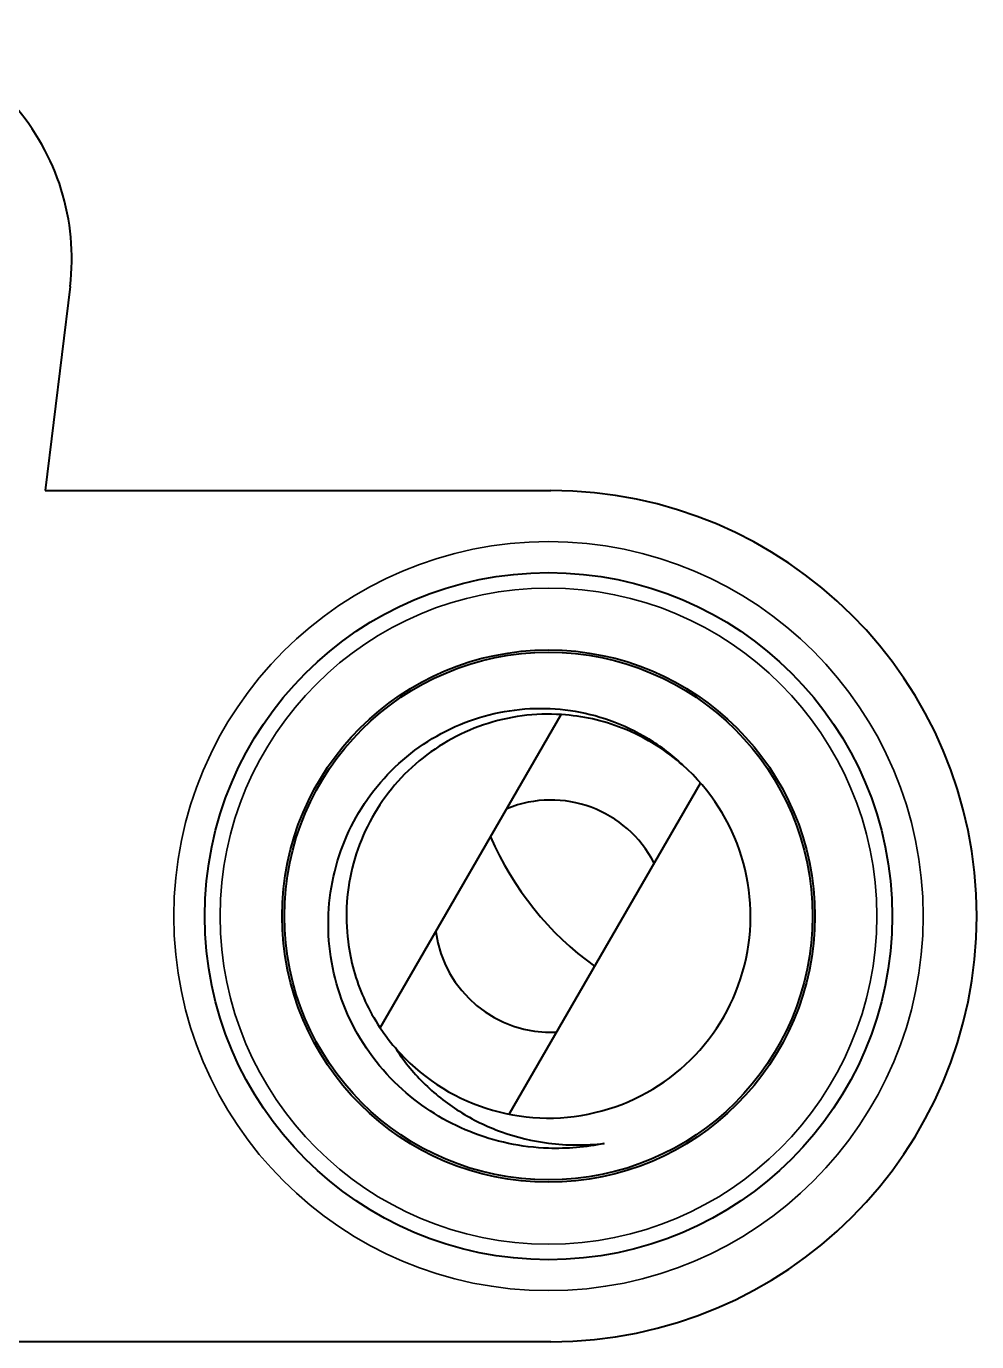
# Model space of a CAD drawing. Header units: millimetres. Extents: x 0 to 1682, y 0 to 1188.
# Drawn here: x 1346.12 to 1352.26, y 448.75 to 457.25 of the extents above; entities that cross this region are included whole.
import ezdxf

# ---------------------------------------------------------------- set-up
doc = ezdxf.new("R2010")
doc.units = ezdxf.units.MM
doc.header["$LTSCALE"] = 2
doc.layers.add('가시적인 것(ISO)', color=3, linetype='Continuous', lineweight=40)
doc.layers.add('가시적인 좁은 것(ISO)', color=3, linetype='Continuous', lineweight=35)

msp = doc.modelspace()

# ---------------------------------------------------------------- linework, layer by layer
at = {"layer": '가시적인 것(ISO)'}
for p, q in [((1346.4071, 455.5638), (1346.2465, 454.2451)), ((1346.2465, 454.2451), (1349.5117, 454.2451)), ((1348.4099, 450.7726), (1349.579, 452.7975)), ((1349.2427, 450.215), (1350.4783, 452.3551)), ((1349.5117, 448.7451), (1345.577, 448.7451))]:
    msp.add_line(p, q, dxfattribs=at)
for radius in [2.22, 1.72, 1.705]:
    msp.add_circle((1349.4967, 451.4951), radius, dxfattribs=at)
for centre, radius, start, end in [((1344.9181, 455.7451), 1.5, 353.05902, 90), ((1349.5117, 451.4951), 2.75, 270, 90), ((1349.4967, 451.4951), 1.305, 220.72223, 48.46127), ((1349.5117, 451.4951), 0.75, 27.13377, 112.24666), ((1350.9617, 452.7951), 2, 203.17567, 234.29747), ((1349.5117, 451.4951), 0.75, 187.75334, 272.86623)]:
    msp.add_arc(centre, radius, start, end, dxfattribs=at)
for points, knots in [([(1349.4967, 449.995), (1349.3222, 450.0008), (1349.1505, 450.0372), (1348.829, 450.1668), (1348.6821, 450.2586), (1348.4119, 450.502), (1348.2968, 450.6562), (1348.1334, 450.9991), (1348.0867, 451.1832), (1348.0673, 451.5571), (1348.0942, 451.7425), (1348.2177, 452.0904), (1348.3122, 452.2491), (1348.5558, 452.5194), (1348.7017, 452.6282), (1349.0254, 452.7824), (1349.1992, 452.8265), (1349.5517, 452.8449), (1349.7265, 452.8196), (1349.9797, 452.7301), (1350.0642, 452.6896), (1350.2223, 452.5921), (1350.2956, 452.5356), (1350.3621, 452.4719)], [-0.534967, -0.534967, -0.534967, -0.534967, -0.4844796, -0.4844796, -0.4343907, -0.4343907, -0.3786236, -0.3786236, -0.3234057, -0.3234057, -0.2687436, -0.2687436, -0.214623, -0.214623, -0.1610725, -0.1610725, -0.1081113, -0.1081113, -0.0557621, -0.0557621, -0.0276678, -0.0276678, -0.000001, -0.000001, -0.000001, -0.000001]), ([(1350.3621, 452.4719), (1350.3107, 452.5175), (1350.2556, 452.5589), (1350.1265, 452.6412), (1350.0511, 452.6794), (1349.8473, 452.7593), (1349.7151, 452.7887), (1349.4103, 452.8083), (1349.2393, 452.7858), (1348.9156, 452.676), (1348.7661, 452.5898), (1348.5088, 452.3647), (1348.4035, 452.2279), (1348.2518, 451.9219), (1348.2067, 451.7555), (1348.189, 451.5004), (1348.1914, 451.4152), (1348.2181, 451.2049), (1348.2523, 451.082), (1348.3295, 450.908), (1348.3595, 450.8519), (1348.4276, 450.7439), (1348.4659, 450.6923), (1348.5077, 450.6437)], [-0.3939473, -0.3939473, -0.3939473, -0.3939473, -0.3732661, -0.3732661, -0.3479253, -0.3479253, -0.3074668, -0.3074668, -0.2561247, -0.2561247, -0.2047464, -0.2047464, -0.1533779, -0.1533779, -0.1020747, -0.1020747, -0.0765129, -0.0765129, -0.0383693, -0.0383693, -0.0192841, -0.0192841, -0.000002, -0.000002, -0.000002, -0.000002]), ([(1348.5077, 450.6437), (1348.5592, 450.563), (1348.6195, 450.4879), (1348.7585, 450.3492), (1348.8369, 450.2871), (1349.0067, 450.1799), (1349.0974, 450.1356), (1349.291, 450.0658), (1349.3936, 450.0414), (1349.4967, 450.0281)], [-0.1207184, -0.1207184, -0.1207184, -0.1207184, -0.0917698, -0.0917698, -0.0618088, -0.0618088, -0.0314405, -0.0314405, -0.000001, -0.000001, -0.000001, -0.000001]), ([(1349.4967, 450.0281), (1349.5563, 450.0204), (1349.6162, 450.0164), (1349.7363, 450.0158), (1349.7963, 450.0192), (1349.856, 450.0262)], [-0.03642001, -0.03642001, -0.03642001, -0.03642001, -0.01826613, -0.01826613, -0.00009672, -0.00009672, -0.00009672, -0.00009672]), ([(1349.856, 450.0262), (1349.7971, 450.0139), (1349.7375, 450.0051), (1349.6174, 449.9946), (1349.557, 449.993), (1349.4967, 449.995)], [-0.03617278, -0.03617278, -0.03617278, -0.03617278, -0.01810844, -0.01810844, -0.000001, -0.000001, -0.000001, -0.000001])]:
    msp.add_open_spline(points, degree=3, knots=knots, dxfattribs=at)
for points in [[(1349.8557, 450.0261), (1349.8554, 450.0261), (1349.8551, 450.026), (1349.8548, 450.0259)], [(1349.8558, 450.0262), (1349.8556, 450.0261), (1349.8555, 450.0261), (1349.8553, 450.026)], [(1349.8567, 450.0264), (1349.8565, 450.0263), (1349.8562, 450.0263), (1349.856, 450.0262)]]:
    msp.add_open_spline(points, degree=3, dxfattribs=at)
at = {"layer": '가시적인 좁은 것(ISO)'}
for radius in [2.42, 2.12]:
    msp.add_circle((1349.4967, 451.4951), radius, dxfattribs=at)

doc.saveas('drawing.dxf')
